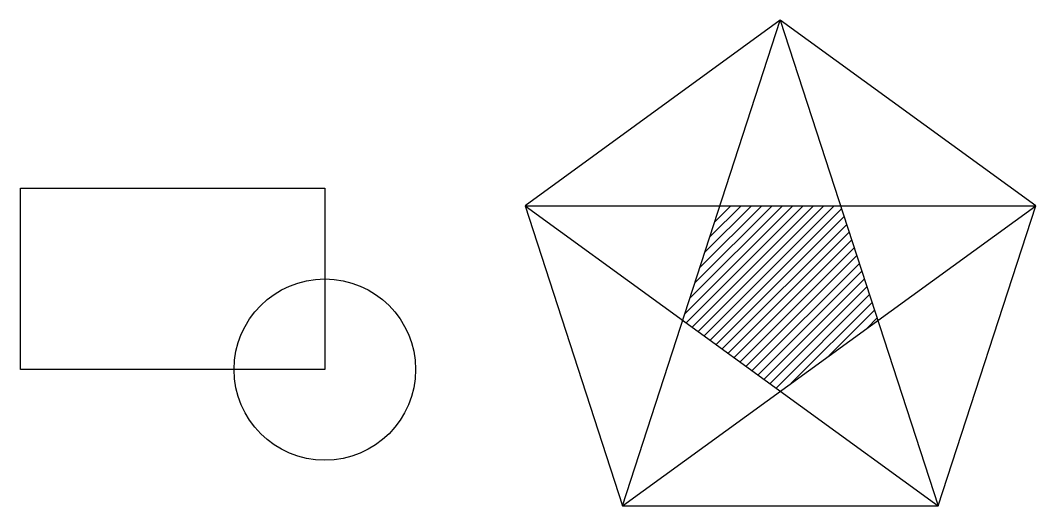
# Model space of a CAD drawing. Header units: inches. Extents: x 19.4 to 36.7, y 11 to 19.3.
import ezdxf

# ---------------------------------------------------------------- set-up
doc = ezdxf.new("R2010")
doc.units = ezdxf.units.IN
doc.header["$MEASUREMENT"] = 0

msp = doc.modelspace()

# ---------------------------------------------------------------- hatches: boundary and pattern name
h = msp.add_hatch()
h.set_pattern_fill('ANSI31', color=256)
h.paths.add_polyline_path([(33.369, 16.114), (31.309, 16.114), (30.673, 14.155), (32.339, 12.944), (34.006, 14.155)])

# ---------------------------------------------------------------- linework, layer by layer
for p, q in [((29.643, 10.985), (32.339, 19.284)), ((32.339, 19.284), (35.036, 10.985)), ((27.977, 16.114), (36.702, 16.114)), ((27.977, 16.114), (35.036, 10.985)), ((29.643, 10.985), (36.702, 16.114))]:
    msp.add_line(p, q)
for points in [[(36.702, 16.114), (32.339, 19.284), (27.977, 16.114), (29.643, 10.985), (35.036, 10.985)], [(19.354, 16.412), (24.557, 16.412), (24.557, 13.312), (19.354, 13.312)]]:
    msp.add_lwpolyline(points, close=True)
msp.add_circle((24.557, 13.312), 1.55)

doc.saveas('drawing.dxf')
